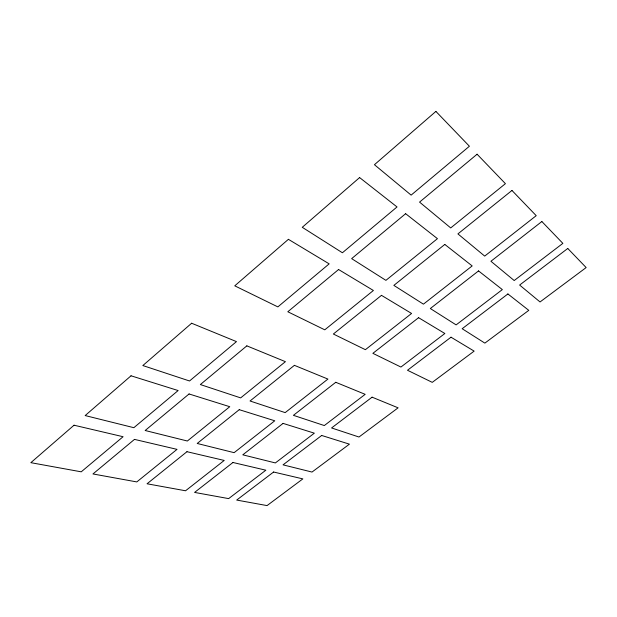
<?xml version="1.0" encoding="UTF-8"?>
<svg xmlns="http://www.w3.org/2000/svg" width="617" height="617" viewBox="0 0 617 617"><rect width="100%" height="100%" fill="white"/><g stroke="black" fill="none" stroke-linecap="round" stroke-linejoin="round"><path stroke-width="0.93" d="M74.04 425.213L30.85 462.673L81.228 471.828L123.084 436.72L74.04 425.213M131.028 375.799L85.161 415.565L133.85 427.689L178.136 390.546L131.028 375.799M191.632 323.239L142.843 365.549L189.535 380.982L236.473 341.61L191.632 323.239M288.401 239.319L234.761 285.833L277.858 306.896L329.17 263.86L288.401 239.319M359.603 177.573L302.261 227.303L342.404 252.762L397.032 206.95L359.603 177.573M435.895 111.407L374.442 164.708L411.13 195.119L469.406 146.237L435.895 111.407M134.483 439.389L92.959 473.956L136.797 481.923L177.025 449.369L134.483 439.389M189.064 393.962L145.157 430.504L187.352 441.016L229.763 406.703L189.064 393.962M246.846 345.859L200.355 384.561L240.653 397.888L285.424 361.67L246.846 345.859M338.571 269.521L287.815 311.762L324.773 329.825L373.401 290.484L338.571 269.521M405.631 213.698L351.651 258.631L385.91 280.357L437.445 238.663L405.631 213.698M477.088 154.219L419.56 202.106L450.711 227.928L505.423 183.665L477.088 154.219M186.966 451.698L147.047 483.782L185.547 490.777L224.218 460.436L186.966 451.698M239.249 409.673L197.201 443.469L234.128 452.662L274.766 420.786L239.249 409.673M294.394 365.341L250.039 400.996L285.177 412.619L327.928 379.077L294.394 365.341M381.476 295.342L333.357 334.021L365.395 349.685L411.578 313.459L381.476 295.342M444.803 244.44L393.854 285.393L423.432 304.158L472.175 265.919L444.803 244.44M511.956 190.46L457.914 233.897L484.7 256.094L536.219 215.672L511.956 190.46M232.956 462.488L194.586 492.42L228.652 498.613L265.85 470.2L232.956 462.488M283.08 423.393L242.79 454.822L275.367 462.935L314.338 433.173L283.08 423.393M335.764 382.293L293.407 415.334L324.311 425.553L365.179 394.34L335.764 382.293M418.588 317.686L372.876 353.34L400.927 367.046L444.857 333.496L418.588 317.686M478.537 270.917L430.327 308.531L456.125 324.889L502.338 289.597L478.537 270.917M541.857 221.526L490.924 261.261L514.192 280.542L562.866 243.368L541.857 221.526M273.601 472.02L236.689 500.071L267.053 505.593L302.854 478.885L273.601 472.02M321.688 435.471L283.041 464.848L312.009 472.059L349.415 444.155L321.688 435.471M372.09 397.171L331.576 427.959L358.978 437.021L398.104 407.829L372.09 397.171M451.012 337.198L407.498 370.262L432.255 382.363L474.141 351.119L451.012 337.198M507.899 293.962L462.164 328.722L484.862 343.121L528.784 310.351L507.899 293.962M567.771 248.466L519.63 285.054L540.037 301.96L586.15 267.562L567.771 248.466"/></g></svg>
